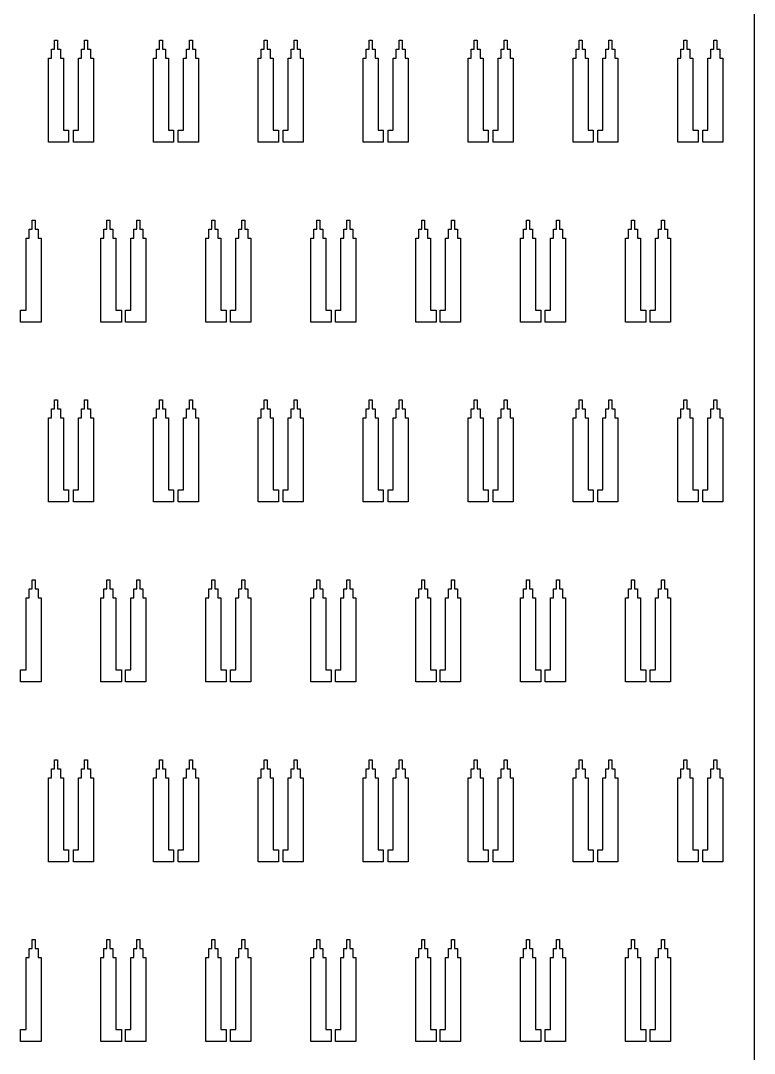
# Model space of a CAD drawing. Extents: x -38350 to 38650, y -35000 to 36000.
# Drawn here: x 20755.2 to 21000, y -23757.9 to -23413.5 of the extents above; entities that cross this region are included whole.
import ezdxf

# ---------------------------------------------------------------- set-up
doc = ezdxf.new("R2010")
doc.units = 0
doc.header["$MEASUREMENT"] = 0

msp = doc.modelspace()

# ---------------------------------------------------------------- linework, layer by layer
for p, q in [((21000, -30000), (21000, -15000)), ((20766.5, -23423), (20766.5, -23420)), ((20766.5, -23420), (20767.5, -23420)), ((20767.5, -23420), (20767.5, -23423)), ((20776.5, -23423), (20776.5, -23420)), ((20776.5, -23420), (20777.5, -23420)), ((20777.5, -23420), (20777.5, -23423)), ((20801.5, -23423), (20801.5, -23420)), ((20801.5, -23420), (20802.5, -23420)), ((20802.5, -23420), (20802.5, -23423)), ((20811.5, -23423), (20811.5, -23420)), ((20811.5, -23420), (20812.5, -23420)), ((20812.5, -23420), (20812.5, -23423)), ((20836.5, -23423), (20836.5, -23420)), ((20836.5, -23420), (20837.5, -23420)), ((20837.5, -23420), (20837.5, -23423)), ((20846.5, -23423), (20846.5, -23420)), ((20846.5, -23420), (20847.5, -23420)), ((20847.5, -23420), (20847.5, -23423)), ((20871.5, -23423), (20871.5, -23420)), ((20871.5, -23420), (20872.5, -23420)), ((20872.5, -23420), (20872.5, -23423)), ((20881.5, -23423), (20881.5, -23420)), ((20881.5, -23420), (20882.5, -23420)), ((20882.5, -23420), (20882.5, -23423)), ((20906.5, -23423), (20906.5, -23420)), ((20906.5, -23420), (20907.5, -23420)), ((20907.5, -23420), (20907.5, -23423)), ((20916.5, -23423), (20916.5, -23420)), ((20916.5, -23420), (20917.5, -23420)), ((20917.5, -23420), (20917.5, -23423)), ((20941.5, -23423), (20941.5, -23420)), ((20941.5, -23420), (20942.5, -23420)), ((20942.5, -23420), (20942.5, -23423)), ((20951.5, -23423), (20951.5, -23420)), ((20951.5, -23420), (20952.5, -23420)), ((20952.5, -23420), (20952.5, -23423)), ((20976.5, -23423), (20976.5, -23420)), ((20976.5, -23420), (20977.5, -23420)), ((20977.5, -23420), (20977.5, -23423)), ((20986.5, -23423), (20986.5, -23420)), ((20986.5, -23420), (20987.5, -23420)), ((20987.5, -23420), (20987.5, -23423)), ((20765.5, -23426), (20765.5, -23423)), ((20765.5, -23423), (20766.5, -23423)), ((20767.5, -23423), (20768.5, -23423)), ((20768.5, -23423), (20768.5, -23426)), ((20775.5, -23426), (20775.5, -23423)), ((20775.5, -23423), (20776.5, -23423)), ((20777.5, -23423), (20778.5, -23423)), ((20778.5, -23423), (20778.5, -23426)), ((20800.5, -23426), (20800.5, -23423)), ((20800.5, -23423), (20801.5, -23423)), ((20802.5, -23423), (20803.5, -23423)), ((20803.5, -23423), (20803.5, -23426)), ((20810.5, -23426), (20810.5, -23423)), ((20810.5, -23423), (20811.5, -23423)), ((20812.5, -23423), (20813.5, -23423)), ((20813.5, -23423), (20813.5, -23426)), ((20835.5, -23426), (20835.5, -23423)), ((20835.5, -23423), (20836.5, -23423)), ((20837.5, -23423), (20838.5, -23423)), ((20838.5, -23423), (20838.5, -23426)), ((20845.5, -23426), (20845.5, -23423)), ((20845.5, -23423), (20846.5, -23423)), ((20847.5, -23423), (20848.5, -23423)), ((20848.5, -23423), (20848.5, -23426)), ((20870.5, -23426), (20870.5, -23423)), ((20870.5, -23423), (20871.5, -23423)), ((20872.5, -23423), (20873.5, -23423)), ((20873.5, -23423), (20873.5, -23426)), ((20880.5, -23426), (20880.5, -23423)), ((20880.5, -23423), (20881.5, -23423)), ((20882.5, -23423), (20883.5, -23423)), ((20883.5, -23423), (20883.5, -23426)), ((20905.5, -23426), (20905.5, -23423)), ((20905.5, -23423), (20906.5, -23423)), ((20907.5, -23423), (20908.5, -23423)), ((20908.5, -23423), (20908.5, -23426)), ((20915.5, -23426), (20915.5, -23423)), ((20915.5, -23423), (20916.5, -23423)), ((20917.5, -23423), (20918.5, -23423)), ((20918.5, -23423), (20918.5, -23426)), ((20940.5, -23426), (20940.5, -23423)), ((20940.5, -23423), (20941.5, -23423)), ((20942.5, -23423), (20943.5, -23423)), ((20943.5, -23423), (20943.5, -23426)), ((20950.5, -23426), (20950.5, -23423)), ((20950.5, -23423), (20951.5, -23423)), ((20952.5, -23423), (20953.5, -23423)), ((20953.5, -23423), (20953.5, -23426)), ((20975.5, -23426), (20975.5, -23423)), ((20975.5, -23423), (20976.5, -23423)), ((20977.5, -23423), (20978.5, -23423)), ((20978.5, -23423), (20978.5, -23426)), ((20985.5, -23426), (20985.5, -23423)), ((20985.5, -23423), (20986.5, -23423)), ((20987.5, -23423), (20988.5, -23423)), ((20988.5, -23423), (20988.5, -23426)), ((20764.5, -23454), (20764.5, -23426)), ((20764.5, -23426), (20765.5, -23426)), ((20768.5, -23426), (20769.5, -23426)), ((20769.5, -23426), (20769.5, -23450)), ((20774.5, -23450), (20774.5, -23426)), ((20774.5, -23426), (20775.5, -23426)), ((20778.5, -23426), (20779.5, -23426)), ((20779.5, -23426), (20779.5, -23454)), ((20799.5, -23454), (20799.5, -23426)), ((20799.5, -23426), (20800.5, -23426)), ((20803.5, -23426), (20804.5, -23426)), ((20804.5, -23426), (20804.5, -23450)), ((20809.5, -23450), (20809.5, -23426)), ((20809.5, -23426), (20810.5, -23426)), ((20813.5, -23426), (20814.5, -23426)), ((20814.5, -23426), (20814.5, -23454)), ((20834.5, -23454), (20834.5, -23426)), ((20834.5, -23426), (20835.5, -23426)), ((20838.5, -23426), (20839.5, -23426)), ((20839.5, -23426), (20839.5, -23450)), ((20844.5, -23450), (20844.5, -23426)), ((20844.5, -23426), (20845.5, -23426)), ((20848.5, -23426), (20849.5, -23426)), ((20849.5, -23426), (20849.5, -23454)), ((20869.5, -23454), (20869.5, -23426)), ((20869.5, -23426), (20870.5, -23426)), ((20873.5, -23426), (20874.5, -23426)), ((20874.5, -23426), (20874.5, -23450)), ((20879.5, -23450), (20879.5, -23426)), ((20879.5, -23426), (20880.5, -23426)), ((20883.5, -23426), (20884.5, -23426)), ((20884.5, -23426), (20884.5, -23454)), ((20904.5, -23454), (20904.5, -23426)), ((20904.5, -23426), (20905.5, -23426)), ((20908.5, -23426), (20909.5, -23426)), ((20909.5, -23426), (20909.5, -23450)), ((20914.5, -23450), (20914.5, -23426)), ((20914.5, -23426), (20915.5, -23426)), ((20918.5, -23426), (20919.5, -23426)), ((20919.5, -23426), (20919.5, -23454)), ((20939.5, -23454), (20939.5, -23426)), ((20939.5, -23426), (20940.5, -23426)), ((20943.5, -23426), (20944.5, -23426)), ((20944.5, -23426), (20944.5, -23450)), ((20949.5, -23450), (20949.5, -23426)), ((20949.5, -23426), (20950.5, -23426)), ((20953.5, -23426), (20954.5, -23426)), ((20954.5, -23426), (20954.5, -23454)), ((20974.5, -23454), (20974.5, -23426)), ((20974.5, -23426), (20975.5, -23426)), ((20978.5, -23426), (20979.5, -23426)), ((20979.5, -23426), (20979.5, -23450)), ((20984.5, -23450), (20984.5, -23426)), ((20984.5, -23426), (20985.5, -23426)), ((20988.5, -23426), (20989.5, -23426)), ((20989.5, -23426), (20989.5, -23454)), ((20769.5, -23450), (20771.2, -23450)), ((20771.2, -23450), (20771.2, -23454)), ((20772.8, -23454), (20772.8, -23450)), ((20772.8, -23450), (20774.5, -23450)), ((20804.5, -23450), (20806.2, -23450)), ((20806.2, -23450), (20806.2, -23454)), ((20807.8, -23454), (20807.8, -23450)), ((20807.8, -23450), (20809.5, -23450)), ((20839.5, -23450), (20841.2, -23450)), ((20841.2, -23450), (20841.2, -23454)), ((20842.8, -23454), (20842.8, -23450)), ((20842.8, -23450), (20844.5, -23450)), ((20874.5, -23450), (20876.2, -23450)), ((20876.2, -23450), (20876.2, -23454)), ((20877.8, -23454), (20877.8, -23450)), ((20877.8, -23450), (20879.5, -23450)), ((20909.5, -23450), (20911.2, -23450)), ((20911.2, -23450), (20911.2, -23454)), ((20912.8, -23454), (20912.8, -23450)), ((20912.8, -23450), (20914.5, -23450)), ((20944.5, -23450), (20946.2, -23450)), ((20946.2, -23450), (20946.2, -23454)), ((20947.8, -23454), (20947.8, -23450)), ((20947.8, -23450), (20949.5, -23450)), ((20979.5, -23450), (20981.2, -23450)), ((20981.2, -23450), (20981.2, -23454)), ((20982.8, -23454), (20982.8, -23450)), ((20982.8, -23450), (20984.5, -23450)), ((20771.2, -23454), (20764.5, -23454)), ((20779.5, -23454), (20772.8, -23454)), ((20806.2, -23454), (20799.5, -23454)), ((20814.5, -23454), (20807.8, -23454)), ((20841.2, -23454), (20834.5, -23454)), ((20849.5, -23454), (20842.8, -23454)), ((20876.2, -23454), (20869.5, -23454)), ((20884.5, -23454), (20877.8, -23454)), ((20911.2, -23454), (20904.5, -23454)), ((20919.5, -23454), (20912.8, -23454)), ((20946.2, -23454), (20939.5, -23454)), ((20954.5, -23454), (20947.8, -23454)), ((20981.2, -23454), (20974.5, -23454)), ((20989.5, -23454), (20982.8, -23454)), ((20759, -23483), (20759, -23480)), ((20759, -23480), (20760, -23480)), ((20760, -23480), (20760, -23483)), ((20784, -23483), (20784, -23480)), ((20784, -23480), (20785, -23480)), ((20785, -23480), (20785, -23483)), ((20794, -23483), (20794, -23480)), ((20794, -23480), (20795, -23480)), ((20795, -23480), (20795, -23483)), ((20819, -23483), (20819, -23480)), ((20819, -23480), (20820, -23480)), ((20820, -23480), (20820, -23483)), ((20829, -23483), (20829, -23480)), ((20829, -23480), (20830, -23480)), ((20830, -23480), (20830, -23483)), ((20854, -23483), (20854, -23480)), ((20854, -23480), (20855, -23480)), ((20855, -23480), (20855, -23483)), ((20864, -23483), (20864, -23480)), ((20864, -23480), (20865, -23480)), ((20865, -23480), (20865, -23483)), ((20889, -23483), (20889, -23480)), ((20889, -23480), (20890, -23480)), ((20890, -23480), (20890, -23483)), ((20899, -23483), (20899, -23480)), ((20899, -23480), (20900, -23480)), ((20900, -23480), (20900, -23483)), ((20924, -23483), (20924, -23480)), ((20924, -23480), (20925, -23480)), ((20925, -23480), (20925, -23483)), ((20934, -23483), (20934, -23480)), ((20934, -23480), (20935, -23480)), ((20935, -23480), (20935, -23483)), ((20959, -23483), (20959, -23480)), ((20959, -23480), (20960, -23480)), ((20960, -23480), (20960, -23483)), ((20969, -23483), (20969, -23480)), ((20969, -23480), (20970, -23480)), ((20970, -23480), (20970, -23483)), ((20757, -23510), (20757, -23486)), ((20757, -23486), (20758, -23486)), ((20758, -23486), (20758, -23483)), ((20758, -23483), (20759, -23483)), ((20760, -23483), (20761, -23483)), ((20761, -23483), (20761, -23486)), ((20761, -23486), (20762, -23486)), ((20762, -23486), (20762, -23514)), ((20782, -23514), (20782, -23486)), ((20782, -23486), (20783, -23486)), ((20783, -23486), (20783, -23483)), ((20783, -23483), (20784, -23483)), ((20785, -23483), (20786, -23483)), ((20786, -23483), (20786, -23486)), ((20786, -23486), (20787, -23486)), ((20787, -23486), (20787, -23510)), ((20792, -23510), (20792, -23486)), ((20792, -23486), (20793, -23486)), ((20793, -23486), (20793, -23483)), ((20793, -23483), (20794, -23483)), ((20795, -23483), (20796, -23483)), ((20796, -23483), (20796, -23486)), ((20796, -23486), (20797, -23486)), ((20797, -23486), (20797, -23514)), ((20817, -23514), (20817, -23486)), ((20817, -23486), (20818, -23486)), ((20818, -23486), (20818, -23483)), ((20818, -23483), (20819, -23483)), ((20820, -23483), (20821, -23483)), ((20821, -23483), (20821, -23486)), ((20821, -23486), (20822, -23486)), ((20822, -23486), (20822, -23510)), ((20827, -23510), (20827, -23486)), ((20827, -23486), (20828, -23486)), ((20828, -23486), (20828, -23483)), ((20828, -23483), (20829, -23483)), ((20830, -23483), (20831, -23483)), ((20831, -23483), (20831, -23486)), ((20831, -23486), (20832, -23486)), ((20832, -23486), (20832, -23514)), ((20852, -23514), (20852, -23486)), ((20852, -23486), (20853, -23486)), ((20853, -23486), (20853, -23483)), ((20853, -23483), (20854, -23483)), ((20855, -23483), (20856, -23483)), ((20856, -23483), (20856, -23486)), ((20856, -23486), (20857, -23486)), ((20857, -23486), (20857, -23510)), ((20862, -23510), (20862, -23486)), ((20862, -23486), (20863, -23486)), ((20863, -23486), (20863, -23483)), ((20863, -23483), (20864, -23483)), ((20865, -23483), (20866, -23483)), ((20866, -23483), (20866, -23486)), ((20866, -23486), (20867, -23486)), ((20867, -23486), (20867, -23514)), ((20887, -23514), (20887, -23486)), ((20887, -23486), (20888, -23486)), ((20888, -23486), (20888, -23483)), ((20888, -23483), (20889, -23483)), ((20890, -23483), (20891, -23483)), ((20891, -23483), (20891, -23486)), ((20891, -23486), (20892, -23486)), ((20892, -23486), (20892, -23510)), ((20897, -23510), (20897, -23486)), ((20897, -23486), (20898, -23486)), ((20898, -23486), (20898, -23483)), ((20898, -23483), (20899, -23483)), ((20900, -23483), (20901, -23483)), ((20901, -23483), (20901, -23486)), ((20901, -23486), (20902, -23486)), ((20902, -23486), (20902, -23514)), ((20922, -23514), (20922, -23486)), ((20922, -23486), (20923, -23486)), ((20923, -23486), (20923, -23483)), ((20923, -23483), (20924, -23483)), ((20925, -23483), (20926, -23483)), ((20926, -23483), (20926, -23486)), ((20926, -23486), (20927, -23486)), ((20927, -23486), (20927, -23510)), ((20932, -23510), (20932, -23486)), ((20932, -23486), (20933, -23486)), ((20933, -23486), (20933, -23483)), ((20933, -23483), (20934, -23483)), ((20935, -23483), (20936, -23483)), ((20936, -23483), (20936, -23486)), ((20936, -23486), (20937, -23486)), ((20937, -23486), (20937, -23514)), ((20957, -23514), (20957, -23486)), ((20957, -23486), (20958, -23486)), ((20958, -23486), (20958, -23483)), ((20958, -23483), (20959, -23483)), ((20960, -23483), (20961, -23483)), ((20961, -23483), (20961, -23486)), ((20961, -23486), (20962, -23486)), ((20962, -23486), (20962, -23510)), ((20967, -23510), (20967, -23486)), ((20967, -23486), (20968, -23486)), ((20968, -23486), (20968, -23483)), ((20968, -23483), (20969, -23483)), ((20970, -23483), (20971, -23483)), ((20971, -23483), (20971, -23486)), ((20971, -23486), (20972, -23486)), ((20972, -23486), (20972, -23514)), ((20755.2, -23514), (20755.2, -23510)), ((20755.2, -23510), (20757, -23510)), ((20787, -23510), (20788.8, -23510)), ((20788.8, -23510), (20788.8, -23514)), ((20790.2, -23514), (20790.2, -23510)), ((20790.2, -23510), (20792, -23510)), ((20822, -23510), (20823.8, -23510)), ((20823.8, -23510), (20823.8, -23514)), ((20825.2, -23514), (20825.2, -23510)), ((20825.2, -23510), (20827, -23510)), ((20857, -23510), (20858.8, -23510)), ((20858.8, -23510), (20858.8, -23514)), ((20860.2, -23514), (20860.2, -23510)), ((20860.2, -23510), (20862, -23510)), ((20892, -23510), (20893.8, -23510)), ((20893.8, -23510), (20893.8, -23514)), ((20895.2, -23514), (20895.2, -23510)), ((20895.2, -23510), (20897, -23510)), ((20927, -23510), (20928.8, -23510)), ((20928.8, -23510), (20928.8, -23514)), ((20930.2, -23514), (20930.2, -23510)), ((20930.2, -23510), (20932, -23510)), ((20962, -23510), (20963.8, -23510)), ((20963.8, -23510), (20963.8, -23514)), ((20965.2, -23514), (20965.2, -23510)), ((20965.2, -23510), (20967, -23510)), ((20762, -23514), (20755.2, -23514)), ((20788.8, -23514), (20782, -23514)), ((20797, -23514), (20790.2, -23514)), ((20823.8, -23514), (20817, -23514)), ((20832, -23514), (20825.2, -23514)), ((20858.8, -23514), (20852, -23514)), ((20867, -23514), (20860.2, -23514)), ((20893.8, -23514), (20887, -23514)), ((20902, -23514), (20895.2, -23514)), ((20928.8, -23514), (20922, -23514)), ((20937, -23514), (20930.2, -23514)), ((20963.8, -23514), (20957, -23514)), ((20972, -23514), (20965.2, -23514)), ((20766.5, -23543), (20766.5, -23540)), ((20766.5, -23540), (20767.5, -23540)), ((20767.5, -23540), (20767.5, -23543)), ((20776.5, -23543), (20776.5, -23540)), ((20776.5, -23540), (20777.5, -23540)), ((20777.5, -23540), (20777.5, -23543)), ((20801.5, -23543), (20801.5, -23540)), ((20801.5, -23540), (20802.5, -23540)), ((20802.5, -23540), (20802.5, -23543)), ((20811.5, -23543), (20811.5, -23540)), ((20811.5, -23540), (20812.5, -23540)), ((20812.5, -23540), (20812.5, -23543)), ((20836.5, -23543), (20836.5, -23540)), ((20836.5, -23540), (20837.5, -23540)), ((20837.5, -23540), (20837.5, -23543)), ((20846.5, -23543), (20846.5, -23540)), ((20846.5, -23540), (20847.5, -23540)), ((20847.5, -23540), (20847.5, -23543)), ((20871.5, -23543), (20871.5, -23540)), ((20871.5, -23540), (20872.5, -23540)), ((20872.5, -23540), (20872.5, -23543)), ((20881.5, -23543), (20881.5, -23540)), ((20881.5, -23540), (20882.5, -23540)), ((20882.5, -23540), (20882.5, -23543)), ((20906.5, -23543), (20906.5, -23540)), ((20906.5, -23540), (20907.5, -23540)), ((20907.5, -23540), (20907.5, -23543)), ((20916.5, -23543), (20916.5, -23540)), ((20916.5, -23540), (20917.5, -23540)), ((20917.5, -23540), (20917.5, -23543)), ((20941.5, -23543), (20941.5, -23540)), ((20941.5, -23540), (20942.5, -23540)), ((20942.5, -23540), (20942.5, -23543)), ((20951.5, -23543), (20951.5, -23540)), ((20951.5, -23540), (20952.5, -23540)), ((20952.5, -23540), (20952.5, -23543)), ((20976.5, -23543), (20976.5, -23540)), ((20976.5, -23540), (20977.5, -23540)), ((20977.5, -23540), (20977.5, -23543)), ((20986.5, -23543), (20986.5, -23540)), ((20986.5, -23540), (20987.5, -23540)), ((20987.5, -23540), (20987.5, -23543)), ((20765.5, -23546), (20765.5, -23543)), ((20765.5, -23543), (20766.5, -23543)), ((20767.5, -23543), (20768.5, -23543)), ((20768.5, -23543), (20768.5, -23546)), ((20775.5, -23546), (20775.5, -23543)), ((20775.5, -23543), (20776.5, -23543)), ((20777.5, -23543), (20778.5, -23543)), ((20778.5, -23543), (20778.5, -23546)), ((20800.5, -23546), (20800.5, -23543)), ((20800.5, -23543), (20801.5, -23543)), ((20802.5, -23543), (20803.5, -23543)), ((20803.5, -23543), (20803.5, -23546)), ((20810.5, -23546), (20810.5, -23543)), ((20810.5, -23543), (20811.5, -23543)), ((20812.5, -23543), (20813.5, -23543)), ((20813.5, -23543), (20813.5, -23546)), ((20835.5, -23546), (20835.5, -23543)), ((20835.5, -23543), (20836.5, -23543)), ((20837.5, -23543), (20838.5, -23543)), ((20838.5, -23543), (20838.5, -23546)), ((20845.5, -23546), (20845.5, -23543)), ((20845.5, -23543), (20846.5, -23543)), ((20847.5, -23543), (20848.5, -23543)), ((20848.5, -23543), (20848.5, -23546)), ((20870.5, -23546), (20870.5, -23543)), ((20870.5, -23543), (20871.5, -23543)), ((20872.5, -23543), (20873.5, -23543)), ((20873.5, -23543), (20873.5, -23546)), ((20880.5, -23546), (20880.5, -23543)), ((20880.5, -23543), (20881.5, -23543)), ((20882.5, -23543), (20883.5, -23543)), ((20883.5, -23543), (20883.5, -23546)), ((20905.5, -23546), (20905.5, -23543)), ((20905.5, -23543), (20906.5, -23543)), ((20907.5, -23543), (20908.5, -23543)), ((20908.5, -23543), (20908.5, -23546)), ((20915.5, -23546), (20915.5, -23543)), ((20915.5, -23543), (20916.5, -23543)), ((20917.5, -23543), (20918.5, -23543)), ((20918.5, -23543), (20918.5, -23546)), ((20940.5, -23546), (20940.5, -23543)), ((20940.5, -23543), (20941.5, -23543)), ((20942.5, -23543), (20943.5, -23543)), ((20943.5, -23543), (20943.5, -23546)), ((20950.5, -23546), (20950.5, -23543)), ((20950.5, -23543), (20951.5, -23543)), ((20952.5, -23543), (20953.5, -23543)), ((20953.5, -23543), (20953.5, -23546)), ((20975.5, -23546), (20975.5, -23543)), ((20975.5, -23543), (20976.5, -23543)), ((20977.5, -23543), (20978.5, -23543)), ((20978.5, -23543), (20978.5, -23546)), ((20985.5, -23546), (20985.5, -23543)), ((20985.5, -23543), (20986.5, -23543)), ((20987.5, -23543), (20988.5, -23543)), ((20988.5, -23543), (20988.5, -23546)), ((20764.5, -23574), (20764.5, -23546)), ((20764.5, -23546), (20765.5, -23546)), ((20768.5, -23546), (20769.5, -23546)), ((20769.5, -23546), (20769.5, -23570)), ((20774.5, -23570), (20774.5, -23546)), ((20774.5, -23546), (20775.5, -23546)), ((20778.5, -23546), (20779.5, -23546)), ((20779.5, -23546), (20779.5, -23574)), ((20799.5, -23574), (20799.5, -23546)), ((20799.5, -23546), (20800.5, -23546)), ((20803.5, -23546), (20804.5, -23546)), ((20804.5, -23546), (20804.5, -23570)), ((20809.5, -23570), (20809.5, -23546)), ((20809.5, -23546), (20810.5, -23546)), ((20813.5, -23546), (20814.5, -23546)), ((20814.5, -23546), (20814.5, -23574)), ((20834.5, -23574), (20834.5, -23546)), ((20834.5, -23546), (20835.5, -23546)), ((20838.5, -23546), (20839.5, -23546)), ((20839.5, -23546), (20839.5, -23570)), ((20844.5, -23570), (20844.5, -23546)), ((20844.5, -23546), (20845.5, -23546)), ((20848.5, -23546), (20849.5, -23546)), ((20849.5, -23546), (20849.5, -23574)), ((20869.5, -23574), (20869.5, -23546)), ((20869.5, -23546), (20870.5, -23546)), ((20873.5, -23546), (20874.5, -23546)), ((20874.5, -23546), (20874.5, -23570)), ((20879.5, -23570), (20879.5, -23546)), ((20879.5, -23546), (20880.5, -23546)), ((20883.5, -23546), (20884.5, -23546)), ((20884.5, -23546), (20884.5, -23574)), ((20904.5, -23574), (20904.5, -23546)), ((20904.5, -23546), (20905.5, -23546)), ((20908.5, -23546), (20909.5, -23546)), ((20909.5, -23546), (20909.5, -23570)), ((20914.5, -23570), (20914.5, -23546)), ((20914.5, -23546), (20915.5, -23546)), ((20918.5, -23546), (20919.5, -23546)), ((20919.5, -23546), (20919.5, -23574)), ((20939.5, -23574), (20939.5, -23546)), ((20939.5, -23546), (20940.5, -23546)), ((20943.5, -23546), (20944.5, -23546)), ((20944.5, -23546), (20944.5, -23570)), ((20949.5, -23570), (20949.5, -23546)), ((20949.5, -23546), (20950.5, -23546)), ((20953.5, -23546), (20954.5, -23546)), ((20954.5, -23546), (20954.5, -23574)), ((20974.5, -23574), (20974.5, -23546)), ((20974.5, -23546), (20975.5, -23546)), ((20978.5, -23546), (20979.5, -23546)), ((20979.5, -23546), (20979.5, -23570)), ((20984.5, -23570), (20984.5, -23546)), ((20984.5, -23546), (20985.5, -23546)), ((20988.5, -23546), (20989.5, -23546)), ((20989.5, -23546), (20989.5, -23574)), ((20769.5, -23570), (20771.2, -23570)), ((20771.2, -23570), (20771.2, -23574)), ((20772.8, -23574), (20772.8, -23570)), ((20772.8, -23570), (20774.5, -23570)), ((20804.5, -23570), (20806.2, -23570)), ((20806.2, -23570), (20806.2, -23574)), ((20807.8, -23574), (20807.8, -23570)), ((20807.8, -23570), (20809.5, -23570)), ((20839.5, -23570), (20841.2, -23570)), ((20841.2, -23570), (20841.2, -23574)), ((20842.8, -23574), (20842.8, -23570)), ((20842.8, -23570), (20844.5, -23570)), ((20874.5, -23570), (20876.2, -23570)), ((20876.2, -23570), (20876.2, -23574)), ((20877.8, -23574), (20877.8, -23570)), ((20877.8, -23570), (20879.5, -23570)), ((20909.5, -23570), (20911.2, -23570)), ((20911.2, -23570), (20911.2, -23574)), ((20912.8, -23574), (20912.8, -23570)), ((20912.8, -23570), (20914.5, -23570)), ((20944.5, -23570), (20946.2, -23570)), ((20946.2, -23570), (20946.2, -23574)), ((20947.8, -23574), (20947.8, -23570)), ((20947.8, -23570), (20949.5, -23570)), ((20979.5, -23570), (20981.2, -23570)), ((20981.2, -23570), (20981.2, -23574)), ((20982.8, -23574), (20982.8, -23570)), ((20982.8, -23570), (20984.5, -23570)), ((20771.2, -23574), (20764.5, -23574)), ((20779.5, -23574), (20772.8, -23574)), ((20806.2, -23574), (20799.5, -23574)), ((20814.5, -23574), (20807.8, -23574)), ((20841.2, -23574), (20834.5, -23574)), ((20849.5, -23574), (20842.8, -23574)), ((20876.2, -23574), (20869.5, -23574)), ((20884.5, -23574), (20877.8, -23574)), ((20911.2, -23574), (20904.5, -23574)), ((20919.5, -23574), (20912.8, -23574)), ((20946.2, -23574), (20939.5, -23574)), ((20954.5, -23574), (20947.8, -23574)), ((20981.2, -23574), (20974.5, -23574)), ((20989.5, -23574), (20982.8, -23574)), ((20758, -23606), (20758, -23603)), ((20758, -23603), (20759, -23603)), ((20759, -23603), (20759, -23600)), ((20759, -23600), (20760, -23600)), ((20760, -23600), (20760, -23603)), ((20760, -23603), (20761, -23603)), ((20761, -23603), (20761, -23606)), ((20783, -23606), (20783, -23603)), ((20783, -23603), (20784, -23603)), ((20784, -23603), (20784, -23600)), ((20784, -23600), (20785, -23600)), ((20785, -23600), (20785, -23603)), ((20785, -23603), (20786, -23603)), ((20786, -23603), (20786, -23606)), ((20793, -23606), (20793, -23603)), ((20793, -23603), (20794, -23603)), ((20794, -23603), (20794, -23600)), ((20794, -23600), (20795, -23600)), ((20795, -23600), (20795, -23603)), ((20795, -23603), (20796, -23603)), ((20796, -23603), (20796, -23606)), ((20818, -23606), (20818, -23603)), ((20818, -23603), (20819, -23603)), ((20819, -23603), (20819, -23600)), ((20819, -23600), (20820, -23600)), ((20820, -23600), (20820, -23603)), ((20820, -23603), (20821, -23603)), ((20821, -23603), (20821, -23606)), ((20828, -23606), (20828, -23603)), ((20828, -23603), (20829, -23603)), ((20829, -23603), (20829, -23600)), ((20829, -23600), (20830, -23600)), ((20830, -23600), (20830, -23603)), ((20830, -23603), (20831, -23603)), ((20831, -23603), (20831, -23606)), ((20853, -23606), (20853, -23603)), ((20853, -23603), (20854, -23603)), ((20854, -23603), (20854, -23600)), ((20854, -23600), (20855, -23600)), ((20855, -23600), (20855, -23603)), ((20855, -23603), (20856, -23603)), ((20856, -23603), (20856, -23606)), ((20863, -23606), (20863, -23603)), ((20863, -23603), (20864, -23603)), ((20864, -23603), (20864, -23600)), ((20864, -23600), (20865, -23600)), ((20865, -23600), (20865, -23603)), ((20865, -23603), (20866, -23603)), ((20866, -23603), (20866, -23606)), ((20888, -23606), (20888, -23603)), ((20888, -23603), (20889, -23603)), ((20889, -23603), (20889, -23600)), ((20889, -23600), (20890, -23600)), ((20890, -23600), (20890, -23603)), ((20890, -23603), (20891, -23603)), ((20891, -23603), (20891, -23606)), ((20898, -23606), (20898, -23603)), ((20898, -23603), (20899, -23603)), ((20899, -23603), (20899, -23600)), ((20899, -23600), (20900, -23600)), ((20900, -23600), (20900, -23603)), ((20900, -23603), (20901, -23603)), ((20901, -23603), (20901, -23606)), ((20923, -23606), (20923, -23603)), ((20923, -23603), (20924, -23603)), ((20924, -23603), (20924, -23600)), ((20924, -23600), (20925, -23600)), ((20925, -23600), (20925, -23603)), ((20925, -23603), (20926, -23603)), ((20926, -23603), (20926, -23606)), ((20933, -23606), (20933, -23603)), ((20933, -23603), (20934, -23603)), ((20934, -23603), (20934, -23600)), ((20934, -23600), (20935, -23600)), ((20935, -23600), (20935, -23603)), ((20935, -23603), (20936, -23603)), ((20936, -23603), (20936, -23606)), ((20958, -23606), (20958, -23603)), ((20958, -23603), (20959, -23603)), ((20959, -23603), (20959, -23600)), ((20959, -23600), (20960, -23600)), ((20960, -23600), (20960, -23603)), ((20960, -23603), (20961, -23603)), ((20961, -23603), (20961, -23606)), ((20968, -23606), (20968, -23603)), ((20968, -23603), (20969, -23603)), ((20969, -23603), (20969, -23600)), ((20969, -23600), (20970, -23600)), ((20970, -23600), (20970, -23603)), ((20970, -23603), (20971, -23603)), ((20971, -23603), (20971, -23606)), ((20757, -23630), (20757, -23606)), ((20757, -23606), (20758, -23606)), ((20761, -23606), (20762, -23606)), ((20762, -23606), (20762, -23634)), ((20782, -23634), (20782, -23606)), ((20782, -23606), (20783, -23606)), ((20786, -23606), (20787, -23606)), ((20787, -23606), (20787, -23630)), ((20792, -23630), (20792, -23606)), ((20792, -23606), (20793, -23606)), ((20796, -23606), (20797, -23606)), ((20797, -23606), (20797, -23634)), ((20817, -23634), (20817, -23606)), ((20817, -23606), (20818, -23606)), ((20821, -23606), (20822, -23606)), ((20822, -23606), (20822, -23630)), ((20827, -23630), (20827, -23606)), ((20827, -23606), (20828, -23606)), ((20831, -23606), (20832, -23606)), ((20832, -23606), (20832, -23634)), ((20852, -23634), (20852, -23606)), ((20852, -23606), (20853, -23606)), ((20856, -23606), (20857, -23606)), ((20857, -23606), (20857, -23630)), ((20862, -23630), (20862, -23606)), ((20862, -23606), (20863, -23606)), ((20866, -23606), (20867, -23606)), ((20867, -23606), (20867, -23634)), ((20887, -23634), (20887, -23606)), ((20887, -23606), (20888, -23606)), ((20891, -23606), (20892, -23606)), ((20892, -23606), (20892, -23630)), ((20897, -23630), (20897, -23606)), ((20897, -23606), (20898, -23606)), ((20901, -23606), (20902, -23606)), ((20902, -23606), (20902, -23634)), ((20922, -23634), (20922, -23606)), ((20922, -23606), (20923, -23606)), ((20926, -23606), (20927, -23606)), ((20927, -23606), (20927, -23630)), ((20932, -23630), (20932, -23606)), ((20932, -23606), (20933, -23606)), ((20936, -23606), (20937, -23606)), ((20937, -23606), (20937, -23634)), ((20957, -23634), (20957, -23606)), ((20957, -23606), (20958, -23606)), ((20961, -23606), (20962, -23606)), ((20962, -23606), (20962, -23630)), ((20967, -23630), (20967, -23606)), ((20967, -23606), (20968, -23606)), ((20971, -23606), (20972, -23606)), ((20972, -23606), (20972, -23634)), ((20755.2, -23634), (20755.2, -23630)), ((20755.2, -23630), (20757, -23630)), ((20787, -23630), (20788.8, -23630)), ((20788.8, -23630), (20788.8, -23634)), ((20790.2, -23634), (20790.2, -23630)), ((20790.2, -23630), (20792, -23630)), ((20822, -23630), (20823.8, -23630)), ((20823.8, -23630), (20823.8, -23634)), ((20825.2, -23634), (20825.2, -23630)), ((20825.2, -23630), (20827, -23630)), ((20857, -23630), (20858.8, -23630)), ((20858.8, -23630), (20858.8, -23634)), ((20860.2, -23634), (20860.2, -23630)), ((20860.2, -23630), (20862, -23630)), ((20892, -23630), (20893.8, -23630)), ((20893.8, -23630), (20893.8, -23634)), ((20895.2, -23634), (20895.2, -23630)), ((20895.2, -23630), (20897, -23630)), ((20927, -23630), (20928.8, -23630)), ((20928.8, -23630), (20928.8, -23634)), ((20930.2, -23634), (20930.2, -23630)), ((20930.2, -23630), (20932, -23630)), ((20962, -23630), (20963.8, -23630)), ((20963.8, -23630), (20963.8, -23634)), ((20965.2, -23634), (20965.2, -23630)), ((20965.2, -23630), (20967, -23630)), ((20762, -23634), (20755.2, -23634)), ((20788.8, -23634), (20782, -23634)), ((20797, -23634), (20790.2, -23634)), ((20823.8, -23634), (20817, -23634)), ((20832, -23634), (20825.2, -23634)), ((20858.8, -23634), (20852, -23634)), ((20867, -23634), (20860.2, -23634)), ((20893.8, -23634), (20887, -23634)), ((20902, -23634), (20895.2, -23634)), ((20928.8, -23634), (20922, -23634)), ((20937, -23634), (20930.2, -23634)), ((20963.8, -23634), (20957, -23634)), ((20972, -23634), (20965.2, -23634)), ((20766.5, -23663), (20766.5, -23660)), ((20766.5, -23660), (20767.5, -23660)), ((20767.5, -23660), (20767.5, -23663)), ((20776.5, -23663), (20776.5, -23660)), ((20776.5, -23660), (20777.5, -23660)), ((20777.5, -23660), (20777.5, -23663)), ((20801.5, -23663), (20801.5, -23660)), ((20801.5, -23660), (20802.5, -23660)), ((20802.5, -23660), (20802.5, -23663)), ((20811.5, -23663), (20811.5, -23660)), ((20811.5, -23660), (20812.5, -23660)), ((20812.5, -23660), (20812.5, -23663)), ((20836.5, -23663), (20836.5, -23660)), ((20836.5, -23660), (20837.5, -23660)), ((20837.5, -23660), (20837.5, -23663)), ((20846.5, -23663), (20846.5, -23660)), ((20846.5, -23660), (20847.5, -23660)), ((20847.5, -23660), (20847.5, -23663)), ((20871.5, -23663), (20871.5, -23660)), ((20871.5, -23660), (20872.5, -23660)), ((20872.5, -23660), (20872.5, -23663)), ((20881.5, -23663), (20881.5, -23660)), ((20881.5, -23660), (20882.5, -23660)), ((20882.5, -23660), (20882.5, -23663)), ((20906.5, -23663), (20906.5, -23660)), ((20906.5, -23660), (20907.5, -23660)), ((20907.5, -23660), (20907.5, -23663)), ((20916.5, -23663), (20916.5, -23660)), ((20916.5, -23660), (20917.5, -23660)), ((20917.5, -23660), (20917.5, -23663)), ((20941.5, -23663), (20941.5, -23660)), ((20941.5, -23660), (20942.5, -23660)), ((20942.5, -23660), (20942.5, -23663)), ((20951.5, -23663), (20951.5, -23660)), ((20951.5, -23660), (20952.5, -23660)), ((20952.5, -23660), (20952.5, -23663)), ((20976.5, -23663), (20976.5, -23660)), ((20976.5, -23660), (20977.5, -23660)), ((20977.5, -23660), (20977.5, -23663)), ((20986.5, -23663), (20986.5, -23660)), ((20986.5, -23660), (20987.5, -23660)), ((20987.5, -23660), (20987.5, -23663)), ((20765.5, -23666), (20765.5, -23663)), ((20765.5, -23663), (20766.5, -23663)), ((20767.5, -23663), (20768.5, -23663)), ((20768.5, -23663), (20768.5, -23666)), ((20775.5, -23666), (20775.5, -23663)), ((20775.5, -23663), (20776.5, -23663)), ((20777.5, -23663), (20778.5, -23663)), ((20778.5, -23663), (20778.5, -23666)), ((20800.5, -23666), (20800.5, -23663)), ((20800.5, -23663), (20801.5, -23663)), ((20802.5, -23663), (20803.5, -23663)), ((20803.5, -23663), (20803.5, -23666)), ((20810.5, -23666), (20810.5, -23663)), ((20810.5, -23663), (20811.5, -23663)), ((20812.5, -23663), (20813.5, -23663)), ((20813.5, -23663), (20813.5, -23666)), ((20835.5, -23666), (20835.5, -23663)), ((20835.5, -23663), (20836.5, -23663)), ((20837.5, -23663), (20838.5, -23663)), ((20838.5, -23663), (20838.5, -23666)), ((20845.5, -23666), (20845.5, -23663)), ((20845.5, -23663), (20846.5, -23663)), ((20847.5, -23663), (20848.5, -23663)), ((20848.5, -23663), (20848.5, -23666)), ((20870.5, -23666), (20870.5, -23663)), ((20870.5, -23663), (20871.5, -23663)), ((20872.5, -23663), (20873.5, -23663)), ((20873.5, -23663), (20873.5, -23666)), ((20880.5, -23666), (20880.5, -23663)), ((20880.5, -23663), (20881.5, -23663)), ((20882.5, -23663), (20883.5, -23663)), ((20883.5, -23663), (20883.5, -23666)), ((20905.5, -23666), (20905.5, -23663)), ((20905.5, -23663), (20906.5, -23663)), ((20907.5, -23663), (20908.5, -23663)), ((20908.5, -23663), (20908.5, -23666)), ((20915.5, -23666), (20915.5, -23663)), ((20915.5, -23663), (20916.5, -23663)), ((20917.5, -23663), (20918.5, -23663)), ((20918.5, -23663), (20918.5, -23666)), ((20940.5, -23666), (20940.5, -23663)), ((20940.5, -23663), (20941.5, -23663)), ((20942.5, -23663), (20943.5, -23663)), ((20943.5, -23663), (20943.5, -23666)), ((20950.5, -23666), (20950.5, -23663)), ((20950.5, -23663), (20951.5, -23663)), ((20952.5, -23663), (20953.5, -23663)), ((20953.5, -23663), (20953.5, -23666)), ((20975.5, -23666), (20975.5, -23663)), ((20975.5, -23663), (20976.5, -23663)), ((20977.5, -23663), (20978.5, -23663)), ((20978.5, -23663), (20978.5, -23666)), ((20985.5, -23666), (20985.5, -23663)), ((20985.5, -23663), (20986.5, -23663)), ((20987.5, -23663), (20988.5, -23663)), ((20988.5, -23663), (20988.5, -23666)), ((20764.5, -23694), (20764.5, -23666)), ((20764.5, -23666), (20765.5, -23666)), ((20768.5, -23666), (20769.5, -23666)), ((20769.5, -23666), (20769.5, -23690)), ((20774.5, -23690), (20774.5, -23666)), ((20774.5, -23666), (20775.5, -23666)), ((20778.5, -23666), (20779.5, -23666)), ((20779.5, -23666), (20779.5, -23694)), ((20799.5, -23694), (20799.5, -23666)), ((20799.5, -23666), (20800.5, -23666)), ((20803.5, -23666), (20804.5, -23666)), ((20804.5, -23666), (20804.5, -23690)), ((20809.5, -23690), (20809.5, -23666)), ((20809.5, -23666), (20810.5, -23666)), ((20813.5, -23666), (20814.5, -23666)), ((20814.5, -23666), (20814.5, -23694)), ((20834.5, -23694), (20834.5, -23666)), ((20834.5, -23666), (20835.5, -23666)), ((20838.5, -23666), (20839.5, -23666)), ((20839.5, -23666), (20839.5, -23690)), ((20844.5, -23690), (20844.5, -23666)), ((20844.5, -23666), (20845.5, -23666)), ((20848.5, -23666), (20849.5, -23666)), ((20849.5, -23666), (20849.5, -23694)), ((20869.5, -23694), (20869.5, -23666)), ((20869.5, -23666), (20870.5, -23666)), ((20873.5, -23666), (20874.5, -23666)), ((20874.5, -23666), (20874.5, -23690)), ((20879.5, -23690), (20879.5, -23666)), ((20879.5, -23666), (20880.5, -23666)), ((20883.5, -23666), (20884.5, -23666)), ((20884.5, -23666), (20884.5, -23694)), ((20904.5, -23694), (20904.5, -23666)), ((20904.5, -23666), (20905.5, -23666)), ((20908.5, -23666), (20909.5, -23666)), ((20909.5, -23666), (20909.5, -23690)), ((20914.5, -23690), (20914.5, -23666)), ((20914.5, -23666), (20915.5, -23666)), ((20918.5, -23666), (20919.5, -23666)), ((20919.5, -23666), (20919.5, -23694)), ((20939.5, -23694), (20939.5, -23666)), ((20939.5, -23666), (20940.5, -23666)), ((20943.5, -23666), (20944.5, -23666)), ((20944.5, -23666), (20944.5, -23690)), ((20949.5, -23690), (20949.5, -23666)), ((20949.5, -23666), (20950.5, -23666)), ((20953.5, -23666), (20954.5, -23666)), ((20954.5, -23666), (20954.5, -23694)), ((20974.5, -23694), (20974.5, -23666)), ((20974.5, -23666), (20975.5, -23666)), ((20978.5, -23666), (20979.5, -23666)), ((20979.5, -23666), (20979.5, -23690)), ((20984.5, -23690), (20984.5, -23666)), ((20984.5, -23666), (20985.5, -23666)), ((20988.5, -23666), (20989.5, -23666)), ((20989.5, -23666), (20989.5, -23694)), ((20769.5, -23690), (20771.2, -23690)), ((20771.2, -23690), (20771.2, -23694)), ((20772.8, -23694), (20772.8, -23690)), ((20772.8, -23690), (20774.5, -23690)), ((20804.5, -23690), (20806.2, -23690)), ((20806.2, -23690), (20806.2, -23694)), ((20807.8, -23694), (20807.8, -23690)), ((20807.8, -23690), (20809.5, -23690)), ((20839.5, -23690), (20841.2, -23690)), ((20841.2, -23690), (20841.2, -23694)), ((20842.8, -23694), (20842.8, -23690)), ((20842.8, -23690), (20844.5, -23690)), ((20874.5, -23690), (20876.2, -23690)), ((20876.2, -23690), (20876.2, -23694)), ((20877.8, -23694), (20877.8, -23690)), ((20877.8, -23690), (20879.5, -23690)), ((20909.5, -23690), (20911.2, -23690)), ((20911.2, -23690), (20911.2, -23694)), ((20912.8, -23694), (20912.8, -23690)), ((20912.8, -23690), (20914.5, -23690)), ((20944.5, -23690), (20946.2, -23690)), ((20946.2, -23690), (20946.2, -23694)), ((20947.8, -23694), (20947.8, -23690)), ((20947.8, -23690), (20949.5, -23690)), ((20979.5, -23690), (20981.2, -23690)), ((20981.2, -23690), (20981.2, -23694)), ((20982.8, -23694), (20982.8, -23690)), ((20982.8, -23690), (20984.5, -23690)), ((20771.2, -23694), (20764.5, -23694)), ((20779.5, -23694), (20772.8, -23694)), ((20806.2, -23694), (20799.5, -23694)), ((20814.5, -23694), (20807.8, -23694)), ((20841.2, -23694), (20834.5, -23694)), ((20849.5, -23694), (20842.8, -23694)), ((20876.2, -23694), (20869.5, -23694)), ((20884.5, -23694), (20877.8, -23694)), ((20911.2, -23694), (20904.5, -23694)), ((20919.5, -23694), (20912.8, -23694)), ((20946.2, -23694), (20939.5, -23694)), ((20954.5, -23694), (20947.8, -23694)), ((20981.2, -23694), (20974.5, -23694)), ((20989.5, -23694), (20982.8, -23694)), ((20759, -23723), (20759, -23720)), ((20759, -23720), (20760, -23720)), ((20760, -23720), (20760, -23723)), ((20784, -23723), (20784, -23720)), ((20784, -23720), (20785, -23720)), ((20785, -23720), (20785, -23723)), ((20794, -23723), (20794, -23720)), ((20794, -23720), (20795, -23720)), ((20795, -23720), (20795, -23723)), ((20819, -23723), (20819, -23720)), ((20819, -23720), (20820, -23720)), ((20820, -23720), (20820, -23723)), ((20829, -23723), (20829, -23720)), ((20829, -23720), (20830, -23720)), ((20830, -23720), (20830, -23723)), ((20854, -23723), (20854, -23720)), ((20854, -23720), (20855, -23720)), ((20855, -23720), (20855, -23723)), ((20864, -23723), (20864, -23720)), ((20864, -23720), (20865, -23720)), ((20865, -23720), (20865, -23723)), ((20889, -23723), (20889, -23720)), ((20889, -23720), (20890, -23720)), ((20890, -23720), (20890, -23723)), ((20899, -23723), (20899, -23720)), ((20899, -23720), (20900, -23720)), ((20900, -23720), (20900, -23723)), ((20924, -23723), (20924, -23720)), ((20924, -23720), (20925, -23720)), ((20925, -23720), (20925, -23723)), ((20934, -23723), (20934, -23720)), ((20934, -23720), (20935, -23720)), ((20935, -23720), (20935, -23723)), ((20959, -23723), (20959, -23720)), ((20959, -23720), (20960, -23720)), ((20960, -23720), (20960, -23723)), ((20969, -23723), (20969, -23720)), ((20969, -23720), (20970, -23720)), ((20970, -23720), (20970, -23723)), ((20758, -23726), (20758, -23723)), ((20758, -23723), (20759, -23723)), ((20760, -23723), (20761, -23723)), ((20761, -23723), (20761, -23726)), ((20783, -23726), (20783, -23723)), ((20783, -23723), (20784, -23723)), ((20785, -23723), (20786, -23723)), ((20786, -23723), (20786, -23726)), ((20793, -23726), (20793, -23723)), ((20793, -23723), (20794, -23723)), ((20795, -23723), (20796, -23723)), ((20796, -23723), (20796, -23726)), ((20818, -23726), (20818, -23723)), ((20818, -23723), (20819, -23723)), ((20820, -23723), (20821, -23723)), ((20821, -23723), (20821, -23726)), ((20828, -23726), (20828, -23723)), ((20828, -23723), (20829, -23723)), ((20830, -23723), (20831, -23723)), ((20831, -23723), (20831, -23726)), ((20853, -23726), (20853, -23723)), ((20853, -23723), (20854, -23723)), ((20855, -23723), (20856, -23723)), ((20856, -23723), (20856, -23726)), ((20863, -23726), (20863, -23723)), ((20863, -23723), (20864, -23723)), ((20865, -23723), (20866, -23723)), ((20866, -23723), (20866, -23726)), ((20888, -23726), (20888, -23723)), ((20888, -23723), (20889, -23723)), ((20890, -23723), (20891, -23723)), ((20891, -23723), (20891, -23726)), ((20898, -23726), (20898, -23723)), ((20898, -23723), (20899, -23723)), ((20900, -23723), (20901, -23723)), ((20901, -23723), (20901, -23726)), ((20923, -23726), (20923, -23723)), ((20923, -23723), (20924, -23723)), ((20925, -23723), (20926, -23723)), ((20926, -23723), (20926, -23726)), ((20933, -23726), (20933, -23723)), ((20933, -23723), (20934, -23723)), ((20935, -23723), (20936, -23723)), ((20936, -23723), (20936, -23726)), ((20958, -23726), (20958, -23723)), ((20958, -23723), (20959, -23723)), ((20960, -23723), (20961, -23723)), ((20961, -23723), (20961, -23726)), ((20968, -23726), (20968, -23723)), ((20968, -23723), (20969, -23723)), ((20970, -23723), (20971, -23723)), ((20971, -23723), (20971, -23726)), ((20757, -23750), (20757, -23726)), ((20757, -23726), (20758, -23726)), ((20761, -23726), (20762, -23726)), ((20762, -23726), (20762, -23754)), ((20782, -23754), (20782, -23726)), ((20782, -23726), (20783, -23726)), ((20786, -23726), (20787, -23726)), ((20787, -23726), (20787, -23750)), ((20792, -23750), (20792, -23726)), ((20792, -23726), (20793, -23726)), ((20796, -23726), (20797, -23726)), ((20797, -23726), (20797, -23754)), ((20817, -23754), (20817, -23726)), ((20817, -23726), (20818, -23726)), ((20821, -23726), (20822, -23726)), ((20822, -23726), (20822, -23750)), ((20827, -23750), (20827, -23726)), ((20827, -23726), (20828, -23726)), ((20831, -23726), (20832, -23726)), ((20832, -23726), (20832, -23754)), ((20852, -23754), (20852, -23726)), ((20852, -23726), (20853, -23726)), ((20856, -23726), (20857, -23726)), ((20857, -23726), (20857, -23750)), ((20862, -23750), (20862, -23726)), ((20862, -23726), (20863, -23726)), ((20866, -23726), (20867, -23726)), ((20867, -23726), (20867, -23754)), ((20887, -23754), (20887, -23726)), ((20887, -23726), (20888, -23726)), ((20891, -23726), (20892, -23726)), ((20892, -23726), (20892, -23750)), ((20897, -23750), (20897, -23726)), ((20897, -23726), (20898, -23726)), ((20901, -23726), (20902, -23726)), ((20902, -23726), (20902, -23754)), ((20922, -23754), (20922, -23726)), ((20922, -23726), (20923, -23726)), ((20926, -23726), (20927, -23726)), ((20927, -23726), (20927, -23750)), ((20932, -23750), (20932, -23726)), ((20932, -23726), (20933, -23726)), ((20936, -23726), (20937, -23726)), ((20937, -23726), (20937, -23754)), ((20957, -23754), (20957, -23726)), ((20957, -23726), (20958, -23726)), ((20961, -23726), (20962, -23726)), ((20962, -23726), (20962, -23750)), ((20967, -23750), (20967, -23726)), ((20967, -23726), (20968, -23726)), ((20971, -23726), (20972, -23726)), ((20972, -23726), (20972, -23754)), ((20755.2, -23754), (20755.2, -23750)), ((20755.2, -23750), (20757, -23750)), ((20787, -23750), (20788.8, -23750)), ((20788.8, -23750), (20788.8, -23754)), ((20790.2, -23754), (20790.2, -23750)), ((20790.2, -23750), (20792, -23750)), ((20822, -23750), (20823.8, -23750)), ((20823.8, -23750), (20823.8, -23754)), ((20825.2, -23754), (20825.2, -23750)), ((20825.2, -23750), (20827, -23750)), ((20857, -23750), (20858.8, -23750)), ((20858.8, -23750), (20858.8, -23754)), ((20860.2, -23754), (20860.2, -23750)), ((20860.2, -23750), (20862, -23750)), ((20892, -23750), (20893.8, -23750)), ((20893.8, -23750), (20893.8, -23754)), ((20895.2, -23754), (20895.2, -23750)), ((20895.2, -23750), (20897, -23750)), ((20927, -23750), (20928.8, -23750)), ((20928.8, -23750), (20928.8, -23754)), ((20930.2, -23754), (20930.2, -23750)), ((20930.2, -23750), (20932, -23750)), ((20962, -23750), (20963.8, -23750)), ((20963.8, -23750), (20963.8, -23754)), ((20965.2, -23754), (20965.2, -23750)), ((20965.2, -23750), (20967, -23750)), ((20762, -23754), (20755.2, -23754)), ((20788.8, -23754), (20782, -23754)), ((20797, -23754), (20790.2, -23754)), ((20823.8, -23754), (20817, -23754)), ((20832, -23754), (20825.2, -23754)), ((20858.8, -23754), (20852, -23754)), ((20867, -23754), (20860.2, -23754)), ((20893.8, -23754), (20887, -23754)), ((20902, -23754), (20895.2, -23754)), ((20928.8, -23754), (20922, -23754)), ((20937, -23754), (20930.2, -23754)), ((20963.8, -23754), (20957, -23754)), ((20972, -23754), (20965.2, -23754))]:
    msp.add_line(p, q)

doc.saveas('drawing.dxf')
